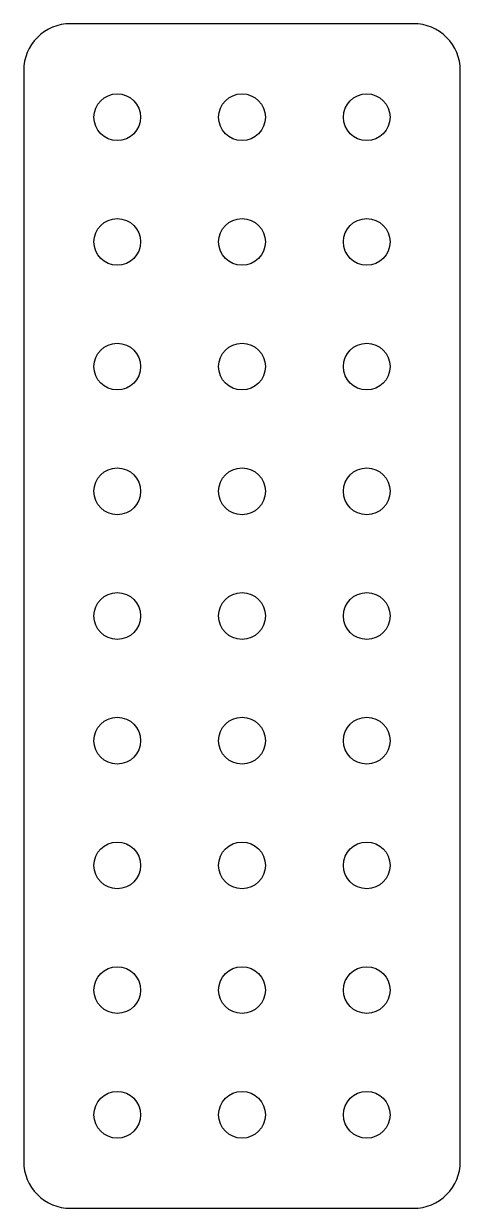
# Model space of a CAD drawing. Header units: inches. Extents: x -3.5 to 0, y 0 to 9.5.
import ezdxf

# ---------------------------------------------------------------- set-up
doc = ezdxf.new("R2010")
doc.units = ezdxf.units.IN
doc.header["$MEASUREMENT"] = 0

msp = doc.modelspace()

# ---------------------------------------------------------------- linework, layer by layer
msp.add_lwpolyline([(-3.125, 9.5, 0.414214), (-3.5, 9.125), (-3.5, 0.375, 0.414214), (-3.125, 0), (-0.375, 0, 0.414214), (0, 0.375), (0, 9.125, 0.414214), (-0.375, 9.5)], format="xyb", close=True)
for centre in [(-2.75, 8.75), (-1.75, 8.75), (-0.75, 8.75), (-2.75, 7.75), (-1.75, 7.75), (-0.75, 7.75), (-2.75, 6.75), (-1.75, 6.75), (-0.75, 6.75), (-2.75, 5.75), (-1.75, 5.75), (-0.75, 5.75), (-2.75, 4.75), (-1.75, 4.75), (-0.75, 4.75), (-2.75, 3.75), (-1.75, 3.75), (-0.75, 3.75), (-2.75, 2.75), (-1.75, 2.75), (-0.75, 2.75), (-2.75, 1.75), (-1.75, 1.75), (-0.75, 1.75), (-2.75, 0.75), (-1.75, 0.75), (-0.75, 0.75)]:
    msp.add_circle(centre, 0.1875)

doc.saveas('drawing.dxf')
